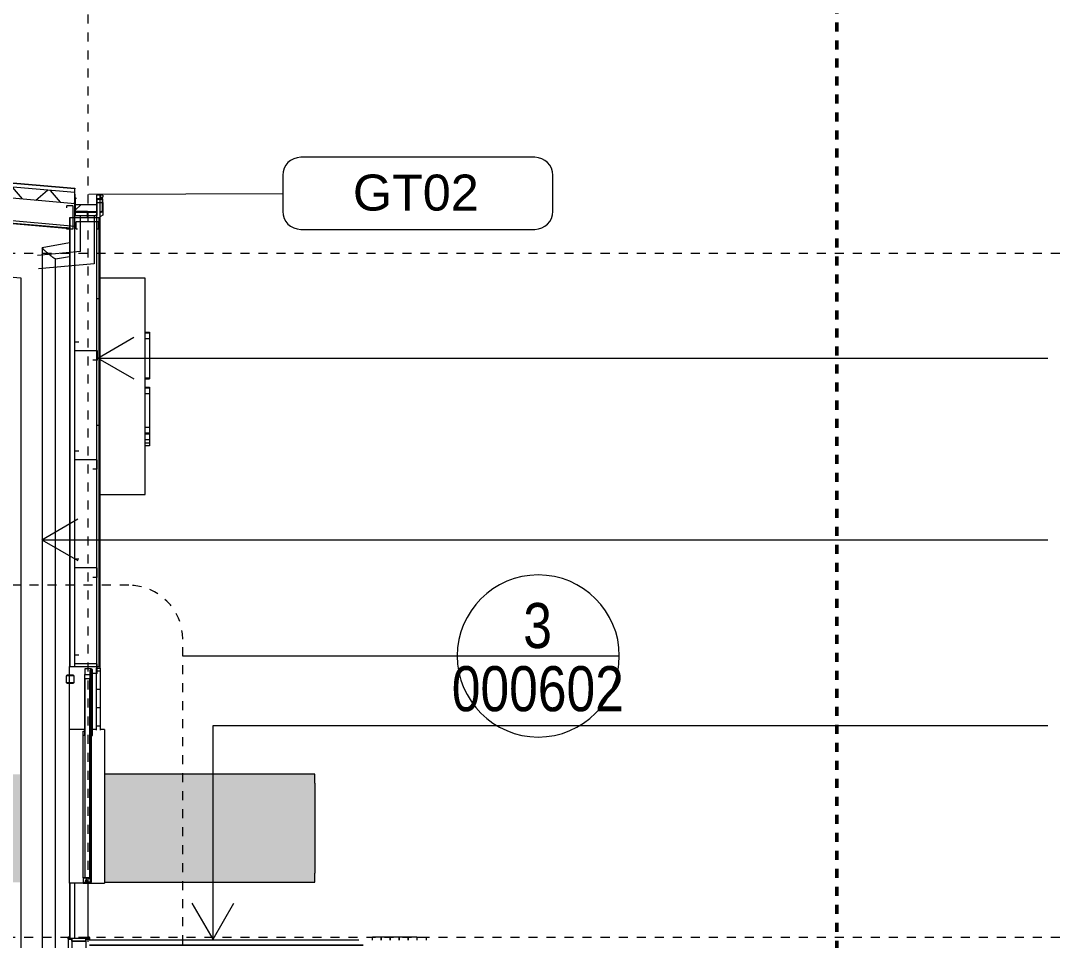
# Model space of a CAD drawing. Header units: metres. Extents: x 4238 to 4687, y -1 to 29.
# Drawn here: x 4351.93 to 4363.46, y 7.61 to 17.82 of the extents above; entities that cross this region are included whole.
import ezdxf

# ---------------------------------------------------------------- set-up
doc = ezdxf.new("R2010")
doc.units = ezdxf.units.M
for name, pattern in [('AEC_Center', [0.024, 0.012, -0.004, 0.004, -0.004]), ('AEC_Double Dash', [0.039, 0.015, -0.004, 0.006, -0.004, 0.006, -0.004]), ('BOUNDARY', [0.016, 0.01, -0.003, 0, -0.003]), ('Grid Line', [0.021, 0.012, -0.003, 0.003, -0.003])]:
    doc.linetypes.add(name, pattern=pattern)
for name, color, linetype, lineweight in [('A-ANNO-SYMB', 150, 'Continuous', 5), ('A-DETL', 90, 'Continuous', 13), ('A-DETL-GENF', 92, 'Continuous', 5), ('A-DETL-THIN', 151, 'Continuous', 5), ('A-DOOR-FRAM', 31, 'Continuous', 5), ('A-FLOR-LEVL', 51, 'Continuous', 5), ('A-GENM', 13, 'Continuous', 5), ('A-GLAZ-CURT', 52, 'Continuous', 5), ('A-GLAZ-CWMG', 51, 'Continuous', 5), ('A-ROOF', 132, 'Continuous', 5), ('A-ROOF-IDEN', 132, 'Continuous', 5), ('A-ROOF-MCUT', 132, 'Continuous', 5), ('A-ROOF-PATT', 132, 'Continuous', 15), ('A-WALL', 113, 'Continuous', 5), ('A-WALL-PATT', 111, 'Continuous', 5), ('G-ANNO-TEXT', 231, 'Continuous', 5), ('P-SANR-FIXT', 6, 'Continuous', 5), ('S-BEAM', 12, 'Continuous', 5), ('S-GRID', 1, 'Continuous', 5)]:
    doc.layers.add(name, color=color, linetype=linetype, lineweight=lineweight)
doc.styles.add('Arial Narrow', font='ARIALN.TTF', dxfattribs={"height": 0.5})
doc.styles.add('Arial_2', font='arial.ttf', dxfattribs={"height": 0.4})
pattern_1 = [(0, (4308.747, 10.391), (0.8128, 0.2032), [0.06706, -0.54254, 0.06706, -0.54254, -3.251]), (0, (4308.747, 10.391), (0.8128, 0.2032), [-1.219, 0.06706, -1.152, 0.06706, -0.54254, -1.422]), (0, (4308.747, 10.391), (0.8128, 0.2032), [-3.048, 0.06706, -0.33934, 0.06706, -0.94894]), (120, (4309.052, 10.492), (-0.5823764, 0.60230545), [0.06706, -0.54254, 0.06706, -0.54254, -3.251]), (120, (4309.052, 10.492), (-0.5823764, 0.60230545), [-1.219, 0.06706, -1.152, 0.06706, -0.54254, -1.422]), (120, (4309.052, 10.492), (-0.5823764, 0.60230545), [-3.048, 0.06706, -0.33934, 0.06706, -0.94894]), (240, (4309.153, 10.899), (-0.2304236, -0.80550545), [0.06706, -0.54254, 0.06706, -0.54254, -3.251]), (240, (4309.153, 10.899), (-0.2304236, -0.80550545), [-1.219, 0.06706, -1.152, 0.06706, -0.54254, -1.422]), (240, (4309.153, 10.899), (-0.2304236, -0.80550545), [-3.048, 0.06706, -0.33934, 0.06706, -0.94894])]

# ---------------------------------------------------------------- blocks, each defined once
blk = doc.blocks.new('Mechanical - Condensers - Mechanical - Condensers-1249279-SECTION - GRIDS C4-C5')
at = {"layer": 'A-GENM'}
h = blk.add_hatch(color=256, dxfattribs=at)
h.paths.add_polyline_path([(4350.696, 8.35), (4351.922, 8.35), (4351.922, 9.35), (4351.696, 9.35), (4351.696, 10.99), (4350.696, 10.99), (4350.696, 8.396)])
h.paths.add_polyline_path([(4352.885, 8.35), (4355.196, 8.35), (4355.196, 9.35), (4352.861, 9.35), (4352.861, 8.35)])
h = blk.add_hatch(color=256, dxfattribs=at)
h.paths.add_polyline_path([(4355.196, 9.35), (4355.196, 9.45), (4352.861, 9.449), (4352.861, 9.35), (4354.865, 9.35)])
h.paths.add_polyline_path([(4351.895, 9.35), (4351.922, 9.35), (4351.922, 9.45), (4351.796, 9.45), (4351.696, 9.35), (4351.722, 9.35)])
h = blk.add_hatch(color=256, dxfattribs=at)
h.paths.add_polyline_path([(4351.4, 8.25), (4351.922, 8.25), (4351.922, 8.35), (4350.696, 8.35), (4350.596, 8.25), (4351.153, 8.25)])
h.paths.add_polyline_path([(4352.861, 8.25), (4355.196, 8.25), (4355.196, 8.35), (4352.861, 8.35), (4352.861, 8.252)])
for p, q in [((4355.196, 9.45), (4352.861, 9.45)), ((4355.196, 9.35), (4355.196, 9.45)), ((4355.196, 9.35), (4355.196, 8.35)), ((4355.196, 8.25), (4355.196, 8.35)), ((4352.861, 8.25), (4355.196, 8.25))]:
    blk.add_line(p, q, dxfattribs=at)
blk = doc.blocks.new('Structural Framing 24 - Structural Framing 1-1264814-SECTION - GRIDS C4-C5')
at = {"layer": 'S-BEAM'}
for p, q in [((4332.682, 17.25), (4352.473, 15.518)), ((4352.473, 15.508), (4332.682, 17.24)), ((4332.806, 16.637), (4351.932, 14.963)), ((4351.932, 14.963), (4351.932, 5.25))]:
    blk.add_line(p, q, dxfattribs=at)
blk = doc.blocks.new('Downpipe - L Spreader - Default-3252556-SECTION - GRIDS C4-C5')
at = {"layer": 'P-SANR-FIXT'}
for p, q in [((4352.675, 15.7), (4352.674, 15.7)), ((4352.675, 15.632), (4352.675, 15.694))]:
    blk.add_line(p, q, dxfattribs=at)
blk = doc.blocks.new('Downpipe - L Spreader - Default-V18-SECTION - GRIDS C4-C5')
at = {"layer": 'P-SANR-FIXT'}
for p, q in [((4352.588, 15.7), (4352.539, 15.7)), ((4352.675, 15.7), (4352.588, 15.7)), ((4352.675, 15.632), (4352.675, 15.694)), ((4352.473, 15.354), (4352.17, 15.299)), ((4352.169, 15.299), (4352.169, 5.25)), ((4352.319, 15.174), (4352.473, 15.201)), ((4352.319, 5.25), (4352.319, 15.174))]:
    blk.add_line(p, q, dxfattribs=at)
for points, knots in [([(4352.232, 15.237), (4352.229, 15.239), (4352.223, 15.245), (4352.214, 15.253), (4352.205, 15.261), (4352.198, 15.267), (4352.193, 15.271), (4352.189, 15.276), (4352.183, 15.281), (4352.178, 15.287), (4352.174, 15.291), (4352.171, 15.295), (4352.169, 15.298), (4352.169, 15.299), (4352.17, 15.299)], [0, 0, 0, 0, 0.0416667, 0.0833333, 0.125, 0.1666667, 0.1875, 0.2083333, 0.25, 0.2916667, 0.3333333, 0.375, 0.4166667, 0.5, 0.5, 0.5, 0.5]), ([(4352.313, 15.176), (4352.31, 15.177), (4352.305, 15.18), (4352.296, 15.186), (4352.288, 15.192), (4352.281, 15.197), (4352.276, 15.202), (4352.27, 15.206), (4352.262, 15.212), (4352.252, 15.22), (4352.242, 15.228), (4352.236, 15.234), (4352.232, 15.237)], [0.5833333, 0.5833333, 0.5833333, 0.5833333, 0.6666667, 0.7083333, 0.75, 0.7916667, 0.8125, 0.8333333, 0.875, 0.9166667, 0.9583333, 1, 1, 1, 1])]:
    blk.add_open_spline(points, degree=3, knots=knots, dxfattribs=at)
blk.add_open_spline([(4352.318, 15.174), (4352.317, 15.174), (4352.315, 15.174), (4352.313, 15.176)], degree=3, dxfattribs=at)
blk = doc.blocks.new('Roof Gutters3 - Roof Gutters-1885272-SECTION - GRIDS C4-C5')
at = {"layer": 'A-ROOF'}
for p, q in [((4350.939, 16.099), (4352.533, 15.96)), ((4352.533, 15.96), (4352.532, 15.952))]:
    blk.add_line(p, q, dxfattribs=at)
blk = doc.blocks.new('X_Door-Frame-Metal - Standard-3510026-SECTION - GRIDS C4-C5')
at = {"layer": 'A-DOOR-FRAM'}
for p, q in [((4352.472, 7.64), (4352.458, 7.64)), ((4352.458, 7.64), (4352.458, 7.62)), ((4352.458, 7.62), (4352.499, 7.62)), ((4352.458, 7.62), (4352.458, 5.25)), ((4352.46, 7.622), (4352.46, 7.638)), ((4352.46, 7.638), (4352.47, 7.638)), ((4352.47, 7.638), (4352.46, 7.638)), ((4352.501, 7.622), (4352.46, 7.622)), ((4352.47, 7.638), (4352.47, 7.625)), ((4352.47, 7.625), (4352.472, 7.625)), ((4352.47, 7.625), (4352.47, 7.622)), ((4352.472, 7.625), (4352.472, 7.64)), ((4352.472, 7.625), (4352.472, 7.622)), ((4352.499, 7.62), (4352.499, 7.595)), ((4352.501, 7.597), (4352.501, 7.622)), ((4352.695, 7.622), (4352.654, 7.622)), ((4352.654, 7.622), (4352.654, 7.597)), ((4352.656, 7.595), (4352.656, 7.62)), ((4352.656, 7.62), (4352.697, 7.62)), ((4352.697, 7.64), (4352.683, 7.64)), ((4352.683, 7.64), (4352.683, 7.625)), ((4352.683, 7.625), (4352.685, 7.625)), ((4352.683, 7.625), (4352.683, 7.622)), ((4352.685, 7.625), (4352.685, 7.638)), ((4352.685, 7.638), (4352.695, 7.638)), ((4352.695, 7.638), (4352.685, 7.638)), ((4352.685, 7.625), (4352.685, 7.622)), ((4352.695, 7.638), (4352.695, 7.622)), ((4352.697, 7.62), (4352.697, 7.64)), ((4352.697, 7.62), (4352.697, 7.605)), ((4352.499, 7.595), (4352.656, 7.595)), ((4352.499, 7.595), (4352.499, 5.25)), ((4352.654, 7.597), (4352.501, 7.597)), ((4352.656, 7.595), (4352.656, 6.374)), ((4352.656, 6.191), (4352.656, 5.684)), ((4352.656, 5.366), (4352.656, 5.25)), ((4352.697, 5.265), (4352.697, 5.25))]:
    blk.add_line(p, q, dxfattribs=at)
blk = doc.blocks.new('System Panel - Glazed-3114145-SECTION - GRIDS C4-C5')
at = {"layer": 'A-GLAZ-CURT'}
for p, q in [((4352.817, 15.862), (4352.817, 15.882)), ((4352.842, 15.882), (4352.817, 15.882)), ((4352.817, 15.862), (4352.842, 15.862)), ((4352.842, 15.882), (4352.842, 15.862))]:
    blk.add_line(p, q, dxfattribs=at)
blk = doc.blocks.new('Rectangular Mullion - 50x100mm-3471309-SECTION - GRIDS C4-C5')
at = {"layer": 'A-GLAZ-CWMG'}
for p, q in [((4355.837, 7.607), (4355.837, 7.64)), ((4355.933, 7.64), (4355.837, 7.64)), ((4355.933, 7.64), (4355.933, 7.607))]:
    blk.add_line(p, q, dxfattribs=at)
blk = doc.blocks.new('Rectangular Mullion - 50x100mm-1447016-SECTION - GRIDS C4-C5')
at = {"layer": 'A-GLAZ-CWMG'}
for p, q in [((4355.933, 7.64), (4355.935, 7.64)), ((4355.933, 7.64), (4355.933, 7.607)), ((4355.935, 7.607), (4355.935, 7.64))]:
    blk.add_line(p, q, dxfattribs=at)
blk = doc.blocks.new('Rectangular Mullion - 50x100mm-1425435-SECTION - GRIDS C4-C5')
at = {"layer": 'A-GLAZ-CWMG'}
for p, q in [((4355.835, 7.64), (4355.837, 7.64)), ((4355.835, 7.64), (4355.835, 7.607)), ((4355.837, 7.607), (4355.837, 7.64))]:
    blk.add_line(p, q, dxfattribs=at)
blk = doc.blocks.new('System Panel - Danpalon - Multicell - 16mm thk - Light grey-3245083-SECTION - GRIDS C4-C5')
at = {"layer": 'A-GLAZ-CURT'}
h = blk.add_hatch(dxfattribs=at)
h.set_pattern_fill('FP_100', color=256, style=0, pattern_type=2)
h.set_pattern_definition([(90, (4308.747, 10.391), (-0.8, 5e-17), []), (180, (4308.747, 10.391), (-1e-16, -0.8), [])])
h.paths.add_polyline_path([(4352.718, 8.253), (4352.718, 10.607), (4352.702, 10.607), (4352.702, 8.253), (4352.707, 8.253), (4352.709, 8.253)])
for p, q in [((4352.702, 10.607), (4352.702, 8.253)), ((4352.718, 10.607), (4352.702, 10.607)), ((4352.718, 8.253), (4352.718, 10.607)), ((4352.702, 8.253), (4352.707, 8.253)), ((4352.709, 8.253), (4352.718, 8.253))]:
    blk.add_line(p, q, dxfattribs=at)
blk = doc.blocks.new('Rectangular Mullion - Mullion_FramedFacade_Danpal_DPAEC50-3245063-SECTION - GRIDS C4-C5')
at = {"layer": 'A-GLAZ-CWMG'}
for p, q in [((4352.649, 8.3), (4352.649, 10.512)), ((4352.698, 10.512), (4352.649, 10.512)), ((4352.698, 10.512), (4352.698, 8.3)), ((4352.699, 8.3), (4352.699, 10.512)), ((4352.699, 10.512), (4352.699, 9.926)), ((4352.701, 10.51), (4352.701, 10.145)), ((4352.701, 10.51), (4352.701, 8.3)), ((4352.701, 8.3), (4352.701, 10.51)), ((4352.698, 8.3), (4352.682, 8.3)), ((4352.698, 8.3), (4352.699, 8.3)), ((4352.699, 8.3), (4352.701, 8.3)), ((4352.701, 8.3), (4352.701, 8.3))]:
    blk.add_line(p, q, dxfattribs=at)
at = {"layer": 'A-GLAZ-CWMG', "flags": 128}
for points in [[(4352.699, 10.512), (4352.699, 10.512), (4352.698, 10.512)], [(4352.701, 10.51), (4352.701, 10.51), (4352.701, 10.51)]]:
    blk.add_lwpolyline(points, dxfattribs=at)
blk = doc.blocks.new('Rectangular Mullion - Frame_Framed Facade_Danpal_DPANMF BT2-3245068-SECTION - GRIDS C4-C5')
at = {"layer": 'A-GLAZ-CWMG'}
for p, q in [((4352.645, 9.88), (4352.645, 10.086)), ((4352.702, 9.88), (4352.702, 10.086)), ((4352.723, 9.881), (4352.723, 10.087)), ((4352.729, 9.881), (4352.729, 10.087)), ((4352.718, 9.919), (4352.723, 9.919)), ((4352.645, 9.88), (4352.649, 9.88)), ((4352.723, 9.881), (4352.729, 9.881))]:
    blk.add_line(p, q, dxfattribs=at)
blk = doc.blocks.new('Rectangular Mullion - Frame_Framed Facade_Danpal_DPANMF BT2-3245069-SECTION - GRIDS C4-C5')
at = {"layer": 'A-GLAZ-CWMG'}
for p, q in [((4352.645, 10.086), (4352.645, 10.298)), ((4352.702, 10.086), (4352.702, 10.298)), ((4352.723, 10.087), (4352.723, 10.299)), ((4352.729, 10.087), (4352.729, 10.299))]:
    blk.add_line(p, q, dxfattribs=at)
blk = doc.blocks.new('Rectangular Mullion - Frame_Framed Facade_Danpal_DPANMF BT2-3245058-SECTION - GRIDS C4-C5')
at = {"layer": 'A-GLAZ-CWMG'}
for p, q in [((4352.645, 10.298), (4352.645, 10.51)), ((4352.702, 10.298), (4352.702, 10.51)), ((4352.723, 10.299), (4352.723, 10.511)), ((4352.729, 10.299), (4352.729, 10.511))]:
    blk.add_line(p, q, dxfattribs=at)
blk = doc.blocks.new('Rectangular Mullion - Frame_Framed Facade_Danpal_DPANMF BT2-V116-SECTION - GRIDS C4-C5')
at = {"layer": 'A-GLAZ-CWMG'}
for p, q in [((4352.719, 10.621), (4352.645, 10.621)), ((4352.645, 10.621), (4352.645, 10.559)), ((4352.719, 10.615), (4352.719, 10.621)), ((4352.729, 10.615), (4352.719, 10.615)), ((4352.729, 10.561), (4352.729, 10.615)), ((4352.645, 10.559), (4352.702, 10.559)), ((4352.645, 10.51), (4352.645, 10.559)), ((4352.702, 10.559), (4352.702, 10.607)), ((4352.702, 10.607), (4352.727, 10.607)), ((4352.702, 10.51), (4352.702, 10.559)), ((4352.727, 10.562), (4352.723, 10.562)), ((4352.723, 10.562), (4352.723, 10.561)), ((4352.723, 10.561), (4352.729, 10.561)), ((4352.723, 10.511), (4352.723, 10.561)), ((4352.727, 10.607), (4352.727, 10.562)), ((4352.729, 10.511), (4352.729, 10.561))]:
    blk.add_line(p, q, dxfattribs=at)
blk = doc.blocks.new('Rectangular Mullion - DPANMF BT1-1105306-SECTION - GRIDS C4-C5')
at = {"layer": 'A-DETL-GENF'}
for p, q in [((4352.625, 8.299), (4352.625, 8.24)), ((4352.625, 8.24), (4352.699, 8.24)), ((4352.682, 8.3), (4352.628, 8.3)), ((4352.628, 8.3), (4352.628, 8.295)), ((4352.628, 8.243), (4352.628, 8.299)), ((4352.628, 8.295), (4352.629, 8.295)), ((4352.646, 8.243), (4352.628, 8.243)), ((4352.629, 8.295), (4352.629, 8.299)), ((4352.629, 8.299), (4352.658, 8.299)), ((4352.65, 8.253), (4352.646, 8.253)), ((4352.646, 8.253), (4352.646, 8.243)), ((4352.647, 8.243), (4352.647, 8.252)), ((4352.647, 8.252), (4352.651, 8.252)), ((4352.672, 8.243), (4352.647, 8.243)), ((4352.651, 8.255), (4352.648, 8.255)), ((4352.648, 8.254), (4352.651, 8.254)), ((4352.65, 8.252), (4352.652, 8.249)), ((4352.651, 8.268), (4352.651, 8.255)), ((4352.651, 8.254), (4352.651, 8.252)), ((4352.652, 8.249), (4352.652, 8.268)), ((4352.659, 8.298), (4352.659, 8.279)), ((4352.661, 8.279), (4352.661, 8.298)), ((4352.662, 8.299), (4352.68, 8.299)), ((4352.668, 8.269), (4352.668, 8.249)), ((4352.669, 8.255), (4352.669, 8.269)), ((4352.672, 8.255), (4352.669, 8.255)), ((4352.669, 8.252), (4352.669, 8.254)), ((4352.669, 8.254), (4352.672, 8.254)), ((4352.669, 8.249), (4352.67, 8.252)), ((4352.678, 8.253), (4352.67, 8.253)), ((4352.67, 8.252), (4352.672, 8.252)), ((4352.672, 8.252), (4352.672, 8.243)), ((4352.673, 8.243), (4352.673, 8.252)), ((4352.673, 8.252), (4352.678, 8.252)), ((4352.698, 8.243), (4352.673, 8.243)), ((4352.678, 8.252), (4352.678, 8.253)), ((4352.68, 8.299), (4352.68, 8.29)), ((4352.68, 8.29), (4352.682, 8.29)), ((4352.682, 8.29), (4352.682, 8.3)), ((4352.692, 8.251), (4352.688, 8.251)), ((4352.688, 8.251), (4352.688, 8.245)), ((4352.688, 8.245), (4352.698, 8.245)), ((4352.69, 8.247), (4352.69, 8.25)), ((4352.69, 8.25), (4352.693, 8.25)), ((4352.707, 8.247), (4352.69, 8.247)), ((4352.694, 8.25), (4352.691, 8.25)), ((4352.692, 8.249), (4352.694, 8.249)), ((4352.693, 8.301), (4352.699, 8.299)), ((4352.699, 8.296), (4352.693, 8.298)), ((4352.693, 8.297), (4352.698, 8.295)), ((4352.694, 8.249), (4352.696, 8.25)), ((4352.703, 8.251), (4352.695, 8.251)), ((4352.696, 8.25), (4352.704, 8.25)), ((4352.698, 8.245), (4352.698, 8.243)), ((4352.699, 8.299), (4352.699, 8.297)), ((4352.699, 8.24), (4352.699, 8.245)), ((4352.699, 8.245), (4352.709, 8.245)), ((4352.709, 8.299), (4352.703, 8.299)), ((4352.703, 8.299), (4352.703, 8.297)), ((4352.703, 8.297), (4352.703, 8.299)), ((4352.703, 8.299), (4352.705, 8.299)), ((4352.703, 8.297), (4352.707, 8.297)), ((4352.704, 8.297), (4352.703, 8.297)), ((4352.703, 8.253), (4352.703, 8.252)), ((4352.707, 8.253), (4352.704, 8.253)), ((4352.705, 8.25), (4352.705, 8.252)), ((4352.705, 8.252), (4352.709, 8.251)), ((4352.709, 8.251), (4352.705, 8.251)), ((4352.707, 8.297), (4352.707, 8.253)), ((4352.707, 8.249), (4352.707, 8.247)), ((4352.709, 8.251), (4352.709, 8.299)), ((4352.709, 8.245), (4352.709, 8.251))]:
    blk.add_line(p, q, dxfattribs=at)
for centre, radius, start, end in [((4352.648, 8.255), 0.0005, 90, 270), ((4352.66, 8.269), 0.0092, 99.8791, 181.6261), ((4352.66, 8.269), 0.008, 0, 181.7438), ((4352.658, 8.298), 0.001, 0, 90), ((4352.658, 8.279), 0.001, 279.8791, 0), ((4352.662, 8.298), 0.001, 90, 180), ((4352.662, 8.279), 0.001, 180, 260.121), ((4352.66, 8.269), 0.0092, 0, 80.121), ((4352.672, 8.255), 0.0005, 270, 90), ((4352.692, 8.25), 0.000834, 326.0388, 90), ((4352.693, 8.263), 0.0391, 76.2387, 90.9519), ((4352.693, 8.299), 0.0116, 273.4449, 347.2858), ((4352.655, 8.335), 0.0598, 308.9937, 316.1468), ((4352.698, 8.294), 0.00088, 312.5702, 68.0118), ((4352.702, 8.298), 0.00339, 53.7277, 76.2387), ((4352.704, 8.253), 0.0007, 90, 180), ((4352.703, 8.252), 0.0005, 270, 0), ((4352.706, 8.249), 0.0005, 0, 90)]:
    blk.add_arc(centre, radius, start, end, dxfattribs=at)
for centre, major_axis, start_param, end_param in [((4352.652, 8.249), (-0.000175, 0.000244), 1.472487, 4.090481), ((4352.668, 8.249), (0.0003, 0), 3.141593, 5.759587), ((4352.693, 8.302), (0.000174, 0.00036), 0.339352, 3.249988), ((4352.693, 8.297), (-0.000296, 0.000121), 4.899953, 7.857972), ((4352.693, 8.288), (0.00039, 0.00009), 2.05217, 4.606341), ((4352.699, 8.297), (0.000179, 0.000445), 3.323463, 5.381164), ((4352.704, 8.25), (0.0005, 0), 4.712389, 6.283185)]:
    blk.add_ellipse(centre, major_axis=major_axis, ratio=1, start_param=start_param, end_param=end_param, dxfattribs=at)
for points, knots in [([(4352.628, 8.299), (4352.628, 8.299), (4352.628, 8.299), (4352.628, 8.3), (4352.628, 8.3), (4352.627, 8.3), (4352.627, 8.3), (4352.627, 8.3), (4352.627, 8.299), (4352.626, 8.299), (4352.626, 8.299), (4352.626, 8.299), (4352.625, 8.299), (4352.625, 8.299), (4352.625, 8.299), (4352.625, 8.299)], [0, 0, 0, 0, 0.041667, 0.104167, 0.177083, 0.239583, 0.333333, 0.416667, 0.5, 0.666667, 0.729167, 0.791667, 0.84375, 0.90625, 1, 1, 1, 1]), ([(4352.651, 8.252), (4352.651, 8.252), (4352.651, 8.252), (4352.651, 8.252), (4352.651, 8.252), (4352.651, 8.253), (4352.651, 8.253), (4352.651, 8.253), (4352.651, 8.253), (4352.651, 8.253), (4352.65, 8.253), (4352.65, 8.253), (4352.65, 8.253)], [0, 0, 0, 0, 0.083333, 0.1875, 0.291667, 0.375, 0.458333, 0.583333, 0.666667, 0.75, 0.875, 1, 1, 1, 1]), ([(4352.651, 8.252), (4352.651, 8.252), (4352.651, 8.252), (4352.651, 8.252), (4352.65, 8.252), (4352.65, 8.252), (4352.65, 8.252), (4352.65, 8.252)], [0, 0, 0, 0, 0.125, 0.25, 0.375, 0.625, 1, 1, 1, 1]), ([(4352.67, 8.253), (4352.67, 8.253), (4352.67, 8.253), (4352.67, 8.253), (4352.67, 8.253), (4352.67, 8.253), (4352.669, 8.252), (4352.669, 8.252), (4352.669, 8.252), (4352.67, 8.252), (4352.67, 8.252)], [0, 0, 0, 0, 0.333333, 0.416667, 0.5, 0.583333, 0.666667, 0.75, 0.84375, 1, 1, 1, 1]), ([(4352.67, 8.252), (4352.67, 8.252), (4352.67, 8.252), (4352.67, 8.252), (4352.67, 8.252), (4352.67, 8.252), (4352.669, 8.252), (4352.669, 8.252)], [0, 0, 0, 0, 0.25, 0.5, 0.75, 0.875, 1, 1, 1, 1]), ([(4352.691, 8.25), (4352.691, 8.25), (4352.691, 8.25), (4352.691, 8.25), (4352.691, 8.249), (4352.691, 8.249), (4352.691, 8.249), (4352.692, 8.249), (4352.692, 8.249)], [0, 0, 0, 0, 0.125, 0.25, 0.5, 0.666667, 0.833333, 1, 1, 1, 1]), ([(4352.695, 8.251), (4352.695, 8.251), (4352.694, 8.251), (4352.694, 8.251), (4352.694, 8.251), (4352.694, 8.251), (4352.694, 8.25), (4352.694, 8.25), (4352.694, 8.25), (4352.694, 8.25)], [0, 0, 0, 0, 0.111111, 0.222222, 0.333333, 0.444444, 0.555556, 0.708333, 1, 1, 1, 1]), ([(4352.705, 8.299), (4352.705, 8.299), (4352.705, 8.299), (4352.705, 8.299), (4352.705, 8.299), (4352.705, 8.3), (4352.704, 8.3), (4352.704, 8.3), (4352.704, 8.3)], [0, 0, 0, 0, 0.147059, 0.294118, 0.411765, 0.588235, 0.823529, 1, 1, 1, 1]), ([(4352.705, 8.251), (4352.705, 8.251), (4352.705, 8.251), (4352.705, 8.251), (4352.705, 8.251), (4352.705, 8.25), (4352.705, 8.25), (4352.705, 8.25), (4352.705, 8.25), (4352.706, 8.25), (4352.706, 8.25), (4352.706, 8.25), (4352.706, 8.25), (4352.706, 8.25)], [0, 0, 0, 0, 0.072917, 0.1875, 0.291667, 0.5, 0.583333, 0.666667, 0.729167, 0.791667, 0.854167, 0.916667, 1, 1, 1, 1])]:
    blk.add_open_spline(points, degree=3, knots=knots, dxfattribs=at)
blk = doc.blocks.new('Rectangular Mullion - Frame_Framed Facade_Danpal_DPANMF BT1-V117-SECTION - GRIDS C4-C5')
at = {"layer": 'A-GLAZ-CWMG'}
for p, q in [((4352.628, 8.3), (4352.625, 8.3)), ((4352.682, 8.253), (4352.682, 8.3)), ((4352.707, 8.253), (4352.682, 8.253)), ((4352.699, 8.24), (4352.699, 8.245)), ((4352.699, 8.245), (4352.709, 8.245)), ((4352.709, 8.299), (4352.703, 8.299)), ((4352.703, 8.299), (4352.703, 8.297)), ((4352.703, 8.297), (4352.707, 8.297)), ((4352.709, 8.245), (4352.709, 8.251))]:
    blk.add_line(p, q, dxfattribs=at)
blk = doc.blocks.new('Rectangular Mullion - Frame_Framed Facade_Danpal_DPANMF BT1-3245096-SECTION - GRIDS C4-C5')
at = {"layer": 'A-GLAZ-CWMG'}
for p, q in [((4352.625, 9.929), (4352.645, 9.929)), ((4352.625, 9.88), (4352.625, 9.929)), ((4352.649, 9.88), (4352.625, 9.88)), ((4352.625, 8.3), (4352.625, 9.88))]:
    blk.add_line(p, q, dxfattribs=at)
blk = doc.blocks.new('Signage_Tenant Building - Tenant Signage with Back Panel-V121-SECTION - GRIDS C4-C5')
at = {"layer": 'A-GENM', "lineweight": 13}
for p, q in [((4353.312, 14.959), (4352.812, 14.959)), ((4352.812, 14.959), (4352.812, 12.559)), ((4353.312, 14.36), (4353.312, 14.959)), ((4353.312, 13.75), (4353.312, 13.842)), ((4353.312, 12.559), (4353.312, 13.099)), ((4352.812, 12.559), (4353.312, 12.559))]:
    blk.add_line(p, q, dxfattribs=at)
at = {"layer": 'A-GENM'}
for p, q in [((4353.312, 14.356), (4353.312, 14.36)), ((4353.312, 14.36), (4353.362, 14.36)), ((4353.312, 14.352), (4353.312, 14.356)), ((4353.312, 14.356), (4353.362, 14.356)), ((4353.312, 14.289), (4353.312, 14.352)), ((4353.312, 14.352), (4353.362, 14.352)), ((4353.362, 14.36), (4353.362, 14.356)), ((4353.362, 14.356), (4353.362, 14.352)), ((4353.362, 14.352), (4353.362, 14.289)), ((4353.312, 13.85), (4353.312, 14.289)), ((4353.312, 14.289), (4353.362, 14.289)), ((4353.362, 14.289), (4353.362, 13.85)), ((4353.362, 13.85), (4353.312, 13.85)), ((4353.312, 13.847), (4353.312, 13.85)), ((4353.312, 13.842), (4353.312, 13.847)), ((4353.312, 13.847), (4353.362, 13.847)), ((4353.312, 13.842), (4353.362, 13.842)), ((4353.362, 13.85), (4353.362, 13.847)), ((4353.362, 13.847), (4353.362, 13.842)), ((4353.312, 13.746), (4353.312, 13.75)), ((4353.312, 13.75), (4353.362, 13.75)), ((4353.312, 13.742), (4353.312, 13.746)), ((4353.312, 13.746), (4353.362, 13.746)), ((4353.312, 13.679), (4353.312, 13.742)), ((4353.312, 13.742), (4353.362, 13.742)), ((4353.362, 13.75), (4353.362, 13.746)), ((4353.362, 13.746), (4353.362, 13.742)), ((4353.362, 13.742), (4353.362, 13.679)), ((4353.312, 13.62), (4353.312, 13.679)), ((4353.312, 13.679), (4353.362, 13.679)), ((4353.312, 13.305), (4353.312, 13.62)), ((4353.362, 13.679), (4353.362, 13.62)), ((4353.362, 13.62), (4353.362, 13.305)), ((4353.312, 13.24), (4353.312, 13.305)), ((4353.312, 13.305), (4353.362, 13.305)), ((4353.362, 13.305), (4353.362, 13.24)), ((4353.312, 13.234), (4353.312, 13.24)), ((4353.362, 13.24), (4353.312, 13.24)), ((4353.312, 13.232), (4353.312, 13.234)), ((4353.312, 13.234), (4353.362, 13.234)), ((4353.312, 13.167), (4353.312, 13.232)), ((4353.312, 13.232), (4353.362, 13.232)), ((4353.312, 13.132), (4353.312, 13.167)), ((4353.312, 13.167), (4353.362, 13.167)), ((4353.362, 13.24), (4353.362, 13.234)), ((4353.362, 13.234), (4353.362, 13.232)), ((4353.362, 13.232), (4353.362, 13.167)), ((4353.362, 13.167), (4353.362, 13.132)), ((4353.312, 13.099), (4353.312, 13.132)), ((4353.312, 13.132), (4353.362, 13.132)), ((4353.362, 13.099), (4353.312, 13.099)), ((4353.362, 13.132), (4353.362, 13.099))]:
    blk.add_line(p, q, dxfattribs=at)
blk = doc.blocks.new('Rectangular Mullion - LVR002 - Swaged Louvre-V161-SECTION - GRIDS C4-C5')
at = {"layer": 'A-GLAZ-CWMG'}
for p, q in [((4355.687, 6.107), (4352.697, 6.107)), ((4355.736, 6.05), (4352.697, 6.05)), ((4355.734, 6.048), (4352.697, 6.048))]:
    blk.add_line(p, q, dxfattribs=at)
blk = doc.blocks.new('Rectangular Mullion - 50x100mm-V167-SECTION - GRIDS C4-C5')
at = {"layer": 'A-GLAZ-CWMG'}
for p, q in [((4356.332, 7.64), (4356.334, 7.64)), ((4356.332, 7.64), (4356.332, 7.607)), ((4356.334, 7.64), (4356.434, 7.64)), ((4356.334, 7.607), (4356.334, 7.64)), ((4356.434, 7.64), (4356.434, 7.607)), ((4356.434, 5.268), (4356.434, 5.255))]:
    blk.add_line(p, q, dxfattribs=at)
blk = doc.blocks.new('LYSAGHT_PURLINS - LYSAGHT_PURLINS-1549125-SECTION - GRIDS C4-C5')
at = {"layer": 'A-DETL-GENF'}
for p, q in [((4352.543, 15.581), (4352.543, 15.515)), ((4352.792, 15.586), (4352.548, 15.586)), ((4352.797, 15.515), (4352.797, 15.581)), ((4352.548, 15.51), (4352.563, 15.51)), ((4352.777, 15.51), (4352.792, 15.51))]:
    blk.add_line(p, q, dxfattribs=at)
for centre, start, end in [((4352.548, 15.581), 90, 180), ((4352.792, 15.581), 360, 90), ((4352.548, 15.515), 180, 270), ((4352.792, 15.515), 270, 360)]:
    blk.add_arc(centre, 0.005, start, end, dxfattribs=at)
blk = doc.blocks.new('Steel-RHS_SHS-Section - 90x90-1810596-SECTION - GRIDS C4-C5')
at = {"layer": 'A-DETL-GENF'}
for p, q in [((4352.436, 10.541), (4352.436, 10.471)), ((4352.44, 10.471), (4352.44, 10.541)), ((4352.516, 10.551), (4352.446, 10.551)), ((4352.446, 10.547), (4352.516, 10.547)), ((4352.522, 10.541), (4352.522, 10.471)), ((4352.526, 10.471), (4352.526, 10.541)), ((4352.516, 10.465), (4352.446, 10.465)), ((4352.446, 10.461), (4352.516, 10.461))]:
    blk.add_line(p, q, dxfattribs=at)
for centre, radius, start, end in [((4352.446, 10.541), 0.01, 90, 180), ((4352.446, 10.541), 0.006, 90, 180), ((4352.516, 10.541), 0.01, 0, 90), ((4352.516, 10.541), 0.006, 0, 90), ((4352.446, 10.471), 0.01, 180, 270), ((4352.446, 10.471), 0.006, 180, 270), ((4352.516, 10.471), 0.01, 270, 0), ((4352.516, 10.471), 0.006, 270, 0)]:
    blk.add_arc(centre, radius, start, end, dxfattribs=at)
blk = doc.blocks.new('Section - Type 1-3055133-SECTION - GRIDS C4-C5')
at = {"layer": 'A-ANNO-SYMB'}
blk.add_line((4356.779, 10.764), (4358.579, 10.764), dxfattribs=at)
for start, end in [(0, 180), (180, 360)]:
    blk.add_arc((4357.679, 10.764), 0.9, start, end, dxfattribs=at)
blk = doc.blocks.new('Gutter Tag - Roof Tag 15W-1593562-SECTION - GRIDS C4-C5')
at = {"layer": 'A-ROOF-IDEN'}
for p, q in [((4357.641, 16.303), (4355.041, 16.303)), ((4354.841, 16.103), (4354.841, 15.703)), ((4357.841, 15.703), (4357.841, 16.103)), ((4355.041, 15.503), (4357.641, 15.503))]:
    blk.add_line(p, q, dxfattribs=at)
for centre, start, end in [((4355.041, 16.103), 90, 180), ((4357.641, 16.103), 360, 90), ((4355.041, 15.703), 180, 270), ((4357.641, 15.703), 270, 0)]:
    blk.add_arc(centre, 0.2, start, end, dxfattribs=at)

msp = doc.modelspace()

# ---------------------------------------------------------------- hatches: boundary and pattern name
at = {"layer": 'A-DETL-GENF'}
h = msp.add_hatch(dxfattribs=at)
h.set_pattern_fill('FP_125', color=1, style=0, pattern_type=2)
h.set_pattern_definition([(45, (4308.747, 10.391), (-0.1414214, 0.1414214), [])])
h.paths.add_polyline_path([(4352.5373, 15.6566), (4352.7773, 15.6566), (4352.7773, 15.7766), (4352.5373, 15.7766)])
at = {"layer": 'A-ROOF-PATT', "lineweight": 5}
h = msp.add_hatch(dxfattribs=at)
h.set_pattern_fill('FP_5', color=256, angle=-135, style=0, pattern_type=2)
h.set_pattern_definition([(40, (4308.7467, 10.39023), (-0.1928363, 0.2298133), []), (130, (4308.7467, 10.39023), (-0.2298133, -0.1928363), [])])
h.paths.add_polyline_path([(4352.5323, 15.791), (4352.5323, 15.9114), (4332.6844, 17.6479), (4312.8365, 15.9114), (4312.8365, 15.791), (4332.6844, 17.5274), (4352.5137, 15.7926)])
at = {"layer": 'A-WALL-PATT'}
h = msp.add_hatch(dxfattribs=at)
h.set_pattern_fill('FP_2', color=256, style=0, pattern_type=2)
h.set_pattern_definition(pattern_1)
h.paths.add_polyline_path([(4352.4823, 10.6459), (4352.4823, 15.6316), (4352.4733, 15.6316), (4352.4733, 10.6459)])
h = msp.add_hatch(dxfattribs=at)
h.set_pattern_fill('FP_2', color=256, style=0, pattern_type=2)
h.set_pattern_definition(pattern_1)
h.paths.add_polyline_path([(4352.4733, 7.63), (4352.4823, 7.63), (4352.4823, 8.24), (4352.4733, 8.24), (4352.4733, 7.7403)])

# ---------------------------------------------------------------- linework, layer by layer
at = {"layer": 'A-ANNO-SYMB', "linetype": 'AEC_Double Dash'}
for p, q in [((4353.1307, 11.5493), (4351.2841, 11.5493)), ((4353.7307, 4.3618), (4353.7307, 10.9493))]:
    msp.add_line(p, q, dxfattribs=at)
at = {"layer": 'A-ANNO-SYMB'}
msp.add_line((4353.7307, 10.7645), (4356.7787, 10.7645), dxfattribs=at)
at = {"layer": 'A-ANNO-SYMB', "linetype": 'AEC_Double Dash'}
msp.add_arc((4353.1307, 10.9493), 0.6, 0, 90, dxfattribs=at)
at = {"layer": 'A-DETL', "linetype": 'BOUNDARY', "lineweight": 50}
msp.add_line((4360.9957, -0.5), (4360.9957, 27), dxfattribs=at)
at = {"layer": 'A-DETL', "lineweight": 18}
for p, q in [((4352.5373, 15.8516), (4352.5373, 15.6566)), ((4352.5373, 15.8516), (4352.5445, 15.8516)), ((4352.5445, 15.8516), (4352.5427, 15.8423)), ((4352.7773, 15.8016), (4352.7773, 15.6566)), ((4352.7773, 15.8016), (4352.8423, 15.8016)), ((4352.8423, 15.8016), (4352.8423, 15.6605)), ((4352.5373, 15.6566), (4352.7773, 15.6566)), ((4352.8423, 15.6605), (4352.8163, 15.6455)), ((4352.5331, 14.1551), (4352.5331, 14.2551)), ((4352.5331, 14.2551), (4352.5781, 14.2551)), ((4352.7831, 14.1551), (4352.5331, 14.1551)), ((4352.7831, 14.0501), (4352.7831, 14.1551)), ((4352.7831, 14.0501), (4352.7331, 14.0501)), ((4352.5323, 12.9425), (4352.5323, 13.0425)), ((4352.5323, 13.0425), (4352.5773, 13.0425)), ((4352.7823, 12.9425), (4352.5323, 12.9425)), ((4352.7823, 12.8375), (4352.7823, 12.9425)), ((4352.7823, 12.8375), (4352.7323, 12.8375)), ((4352.5323, 11.7425), (4352.5323, 11.8425)), ((4352.5323, 11.8425), (4352.5773, 11.8425)), ((4352.7823, 11.7425), (4352.5323, 11.7425)), ((4352.7823, 11.6375), (4352.7823, 11.7425)), ((4352.7823, 11.6375), (4352.7323, 11.6375)), ((4352.5323, 10.6757), (4352.5323, 10.7757)), ((4352.5323, 10.7757), (4352.5773, 10.7757)), ((4352.7823, 10.6757), (4352.5323, 10.6757)), ((4352.7823, 10.5707), (4352.7823, 10.6757)), ((4352.7823, 10.5707), (4352.7323, 10.5707))]:
    msp.add_line(p, q, dxfattribs=at)
at = {"layer": 'A-DETL-GENF'}
for p, q in [((4352.7773, 15.7766), (4352.5373, 15.7766)), ((4352.5373, 15.7766), (4352.5373, 15.6566)), ((4352.7773, 15.6566), (4352.7773, 15.7766)), ((4352.5373, 15.6566), (4352.7773, 15.6566))]:
    msp.add_line(p, q, dxfattribs=at)
at = {"layer": 'A-DETL-THIN'}
for p, q in [((4352.5966, 15.2566), (4352.5966, 15.6566)), ((4352.7466, 15.6566), (4352.7466, 15.1197)), ((4352.5966, 15.2566), (4352.1186, 15.2127)), ((4352.7466, 15.1197), (4352.1292, 15.063))]:
    msp.add_line(p, q, dxfattribs=at)
at = {"layer": 'A-FLOR-LEVL', "linetype": 'AEC_Center'}
for p, q in [((4238.5718, 15.24), (4377.8201, 15.24)), ((4238.5718, 7.64), (4377.8201, 7.64))]:
    msp.add_line(p, q, dxfattribs=at)
at = {"layer": 'A-ROOF'}
msp.add_line((4332.6844, 17.5274), (4352.5323, 15.791), dxfattribs=at)
at = {"layer": 'A-ROOF', "lineweight": 15}
for p, q in [((4332.6844, 17.2765), (4352.5323, 15.54)), ((4352.5323, 15.9516), (4342.523, 16.8273)), ((4352.5323, 15.9114), (4342.5746, 16.7826)), ((4352.5323, 15.54), (4352.5323, 15.9516))]:
    msp.add_line(p, q, dxfattribs=at)
at = {"layer": 'A-ROOF-IDEN'}
msp.add_line((4352.6873, 15.8937), (4354.8414, 15.9026), dxfattribs=at)
at = {"layer": 'A-ROOF-MCUT'}
for p, q in [((4352.5373, 15.8937), (4352.5323, 15.8937)), ((4352.5373, 15.6987), (4352.5373, 15.8937)), ((4352.8423, 15.8437), (4352.7773, 15.8437)), ((4352.7773, 15.8437), (4352.7773, 15.6987)), ((4352.7823, 15.6937), (4352.7823, 15.8387)), ((4352.7823, 15.8387), (4352.8373, 15.8387)), ((4352.8373, 15.8387), (4352.8373, 15.7055)), ((4352.8423, 15.7026), (4352.8423, 15.8437)), ((4352.5323, 15.6937), (4352.7823, 15.6937)), ((4352.7773, 15.6987), (4352.5373, 15.6987)), ((4352.8373, 15.7055), (4352.8138, 15.692)), ((4352.8138, 15.692), (4352.8175, 15.6883)), ((4352.8175, 15.6883), (4352.8423, 15.7026))]:
    msp.add_line(p, q, dxfattribs=at)
at = {"layer": 'A-WALL', "lineweight": 13}
for p, q in [((4352.7723, 15.8816), (4352.7723, 10.6286)), ((4352.8123, 15.8816), (4352.7723, 15.8816)), ((4352.8123, 10.6286), (4352.8123, 15.8816)), ((4352.4733, 15.6316), (4352.4733, 10.6459)), ((4352.8023, 15.6316), (4352.4733, 15.6316)), ((4352.8023, 10.6459), (4352.8023, 15.6316)), ((4352.7723, 14.7343), (4352.8123, 14.7343)), ((4352.8123, 13.3227), (4352.7723, 13.3227)), ((4352.4733, 10.6459), (4352.8023, 10.6459)), ((4352.7723, 10.6286), (4352.8123, 10.6286)), ((4352.4733, 8.24), (4352.4733, 7.63)), ((4352.6253, 8.24), (4352.4733, 8.24)), ((4352.6823, 7.63), (4352.6823, 8.24)), ((4352.4733, 7.63), (4352.6823, 7.63))]:
    msp.add_line(p, q, dxfattribs=at)
at = {"layer": 'A-WALL'}
for p, q in [((4352.4823, 10.6459), (4352.4823, 15.6316)), ((4352.5323, 10.6459), (4352.5323, 15.6316)), ((4352.4733, 10.5507), (4352.4733, 10.6459)), ((4352.7723, 9.939), (4352.7723, 10.6286)), ((4352.8123, 10.6286), (4352.8123, 9.939)), ((4352.4733, 10.4647), (4352.4733, 10.5467)), ((4352.8123, 10.595), (4352.7723, 10.595)), ((4352.4733, 8.24), (4352.4733, 10.4607)), ((4352.8123, 10.3915), (4352.7723, 10.3915)), ((4352.8123, 10.188), (4352.7723, 10.188)), ((4352.6453, 9.9456), (4352.4733, 9.9456)), ((4352.7723, 9.9456), (4352.7287, 9.9456)), ((4352.8123, 9.9844), (4352.7723, 9.9844)), ((4352.8613, 9.9456), (4352.8123, 9.9456)), ((4352.8613, 9.9456), (4352.8613, 8.24)), ((4352.4823, 7.63), (4352.4823, 8.24)), ((4352.5323, 7.63), (4352.5323, 8.24)), ((4352.6994, 8.24), (4352.8613, 8.24)), ((4352.4733, 7.622), (4352.4733, 7.63)), ((4352.6823, 7.63), (4352.6823, 7.622))]:
    msp.add_line(p, q, dxfattribs=at)
at = {"layer": 'G-ANNO-TEXT', "color": 7}
for p, q in [((4352.7889, 14.0731), (4353.1889, 14.304)), ((4352.7889, 14.0731), (4353.1889, 13.8421)), ((4352.7889, 14.0731), (4363.3382, 14.0731)), ((4352.1678, 12.0547), (4352.5678, 12.2856)), ((4352.1678, 12.0547), (4352.5678, 11.8237)), ((4352.1678, 12.0547), (4363.3382, 12.0547)), ((4354.0681, 9.9932), (4363.3382, 9.9932)), ((4354.0681, 7.6173), (4354.0681, 9.9932)), ((4354.0681, 7.6173), (4353.8371, 8.0173)), ((4354.0681, 7.6173), (4354.299, 8.0173))]:
    msp.add_line(p, q, dxfattribs=at)
at = {"layer": 'S-GRID', "linetype": 'Grid Line'}
msp.add_line((4352.6823, -0.61), (4352.6823, 25.3055), dxfattribs=at)

# ---------------------------------------------------------------- block references
at = {"layer": 'A-ANNO-SYMB'}
msp.add_blockref('Section - Type 1-3055133-SECTION - GRIDS C4-C5', (0, 0), dxfattribs=at)
at = {"layer": 'A-DETL-GENF', "rotation": 270.0000000000563}
msp.add_blockref('LYSAGHT_PURLINS - LYSAGHT_PURLINS-1549125-SECTION - GRIDS C4-C5', (4336.9299, 4368.3056), dxfattribs=at)
at = {"layer": 'A-DETL-GENF'}
for name in ['LYSAGHT_PURLINS - LYSAGHT_PURLINS-1549125-SECTION - GRIDS C4-C5', 'Steel-RHS_SHS-Section - 90x90-1810596-SECTION - GRIDS C4-C5', 'Rectangular Mullion - DPANMF BT1-1105306-SECTION - GRIDS C4-C5']:
    msp.add_blockref(name, (0, 0), dxfattribs=at)
at = {"layer": 'A-DOOR-FRAM'}
msp.add_blockref('X_Door-Frame-Metal - Standard-3510026-SECTION - GRIDS C4-C5', (0, 0), dxfattribs=at)
at = {"layer": 'A-GENM'}
for name in ['Signage_Tenant Building - Tenant Signage with Back Panel-V121-SECTION - GRIDS C4-C5', 'Mechanical - Condensers - Mechanical - Condensers-1249279-SECTION - GRIDS C4-C5']:
    msp.add_blockref(name, (0, 0), dxfattribs=at)
at = {"layer": 'A-GLAZ-CURT'}
for name in ['System Panel - Glazed-3114145-SECTION - GRIDS C4-C5', 'System Panel - Danpalon - Multicell - 16mm thk - Light grey-3245083-SECTION - GRIDS C4-C5']:
    msp.add_blockref(name, (0, 0), dxfattribs=at)
at = {"layer": 'A-GLAZ-CWMG'}
for name, p in [('Rectangular Mullion - Frame_Framed Facade_Danpal_DPANMF BT2-V116-SECTION - GRIDS C4-C5', (0, 0)), ('Rectangular Mullion - Frame_Framed Facade_Danpal_DPANMF BT2-3245058-SECTION - GRIDS C4-C5', (0, 0)), ('Rectangular Mullion - Mullion_FramedFacade_Danpal_DPAEC50-3245063-SECTION - GRIDS C4-C5', (0, 0)), ('Rectangular Mullion - Frame_Framed Facade_Danpal_DPANMF BT2-3245069-SECTION - GRIDS C4-C5', (0, 0)), ('Rectangular Mullion - Frame_Framed Facade_Danpal_DPANMF BT2-3245068-SECTION - GRIDS C4-C5', (0, 0)), ('Rectangular Mullion - Frame_Framed Facade_Danpal_DPANMF BT1-3245096-SECTION - GRIDS C4-C5', (0, 0)), ('Rectangular Mullion - Frame_Framed Facade_Danpal_DPANMF BT1-V117-SECTION - GRIDS C4-C5', (0, 0)), ('Rectangular Mullion - 50x100mm-1425435-SECTION - GRIDS C4-C5', (0, 0)), ('Rectangular Mullion - 50x100mm-3471309-SECTION - GRIDS C4-C5', (0, 0)), ('Rectangular Mullion - 50x100mm-1447016-SECTION - GRIDS C4-C5', (0, 0)), ('Rectangular Mullion - 50x100mm-1425435-SECTION - GRIDS C4-C5', (0.0997, 0)), ('Rectangular Mullion - 50x100mm-3471309-SECTION - GRIDS C4-C5', (0.0997, 0)), ('Rectangular Mullion - 50x100mm-1447016-SECTION - GRIDS C4-C5', (0.0997, 0)), ('Rectangular Mullion - 50x100mm-1425435-SECTION - GRIDS C4-C5', (0.1995, 0)), ('Rectangular Mullion - 50x100mm-3471309-SECTION - GRIDS C4-C5', (0.1995, 0)), ('Rectangular Mullion - 50x100mm-1447016-SECTION - GRIDS C4-C5', (0.1995, 0)), ('Rectangular Mullion - 50x100mm-1425435-SECTION - GRIDS C4-C5', (0.2992, 0)), ('Rectangular Mullion - 50x100mm-3471309-SECTION - GRIDS C4-C5', (0.2992, 0)), ('Rectangular Mullion - 50x100mm-1447016-SECTION - GRIDS C4-C5', (0.2992, 0)), ('Rectangular Mullion - 50x100mm-1425435-SECTION - GRIDS C4-C5', (0.399, 0)), ('Rectangular Mullion - 50x100mm-3471309-SECTION - GRIDS C4-C5', (0.399, 0)), ('Rectangular Mullion - 50x100mm-V167-SECTION - GRIDS C4-C5', (0, 0)), ('Rectangular Mullion - LVR002 - Swaged Louvre-V161-SECTION - GRIDS C4-C5', (0, 1.5))]:
    msp.add_blockref(name, p, dxfattribs=at)
at = {"layer": 'A-ROOF'}
msp.add_blockref('Roof Gutters3 - Roof Gutters-1885272-SECTION - GRIDS C4-C5', (0, 0), dxfattribs=at)
at = {"layer": 'A-ROOF-IDEN'}
msp.add_blockref('Gutter Tag - Roof Tag 15W-1593562-SECTION - GRIDS C4-C5', (0, 0), dxfattribs=at)
at = {"layer": 'P-SANR-FIXT'}
for name in ['Downpipe - L Spreader - Default-V18-SECTION - GRIDS C4-C5', 'Downpipe - L Spreader - Default-3252556-SECTION - GRIDS C4-C5', 'Downpipe - L Spreader - Default-3252556-SECTION - GRIDS C4-C5', 'Downpipe - L Spreader - Default-3252556-SECTION - GRIDS C4-C5', 'Downpipe - L Spreader - Default-3252556-SECTION - GRIDS C4-C5', 'Downpipe - L Spreader - Default-3252556-SECTION - GRIDS C4-C5', 'Downpipe - L Spreader - Default-3252556-SECTION - GRIDS C4-C5', 'Downpipe - L Spreader - Default-3252556-SECTION - GRIDS C4-C5', 'Downpipe - L Spreader - Default-3252556-SECTION - GRIDS C4-C5', 'Downpipe - L Spreader - Default-3252556-SECTION - GRIDS C4-C5', 'Downpipe - L Spreader - Default-3252556-SECTION - GRIDS C4-C5', 'Downpipe - L Spreader - Default-3252556-SECTION - GRIDS C4-C5', 'Downpipe - L Spreader - Default-3252556-SECTION - GRIDS C4-C5', 'Downpipe - L Spreader - Default-3252556-SECTION - GRIDS C4-C5']:
    msp.add_blockref(name, (0, 0), dxfattribs=at)
at = {"layer": 'S-BEAM'}
msp.add_blockref('Structural Framing 24 - Structural Framing 1-1264814-SECTION - GRIDS C4-C5', (0, 0), dxfattribs=at)

# ---------------------------------------------------------------- texts
at = {"layer": 'A-ANNO-SYMB', "char_height": 0.5, "attachment_point": 1, "style": 'Arial Narrow'}
for s, insert, width in [('3', (4357.5123, 11.3521), 0.38481), ('000602', (4356.7183, 10.6507), 2.30886)]:
    msp.add_mtext(s, dxfattribs=dict(at, insert=insert, width=width))

# ---------------------------------------------------------------- next in the draw order: texts
at = {"layer": 'A-ROOF-IDEN', "insert": (4355.6205, 16.1114), "char_height": 0.4, "width": 1.715611, "attachment_point": 1, "style": 'Arial_2', "bg_fill": 3, "box_fill_scale": 1.25, "bg_fill_color": 256, "bg_fill_true_color": 13158600, "bg_fill_transparency": 0}
msp.add_mtext('GT02', dxfattribs=at)

doc.saveas('drawing.dxf')
